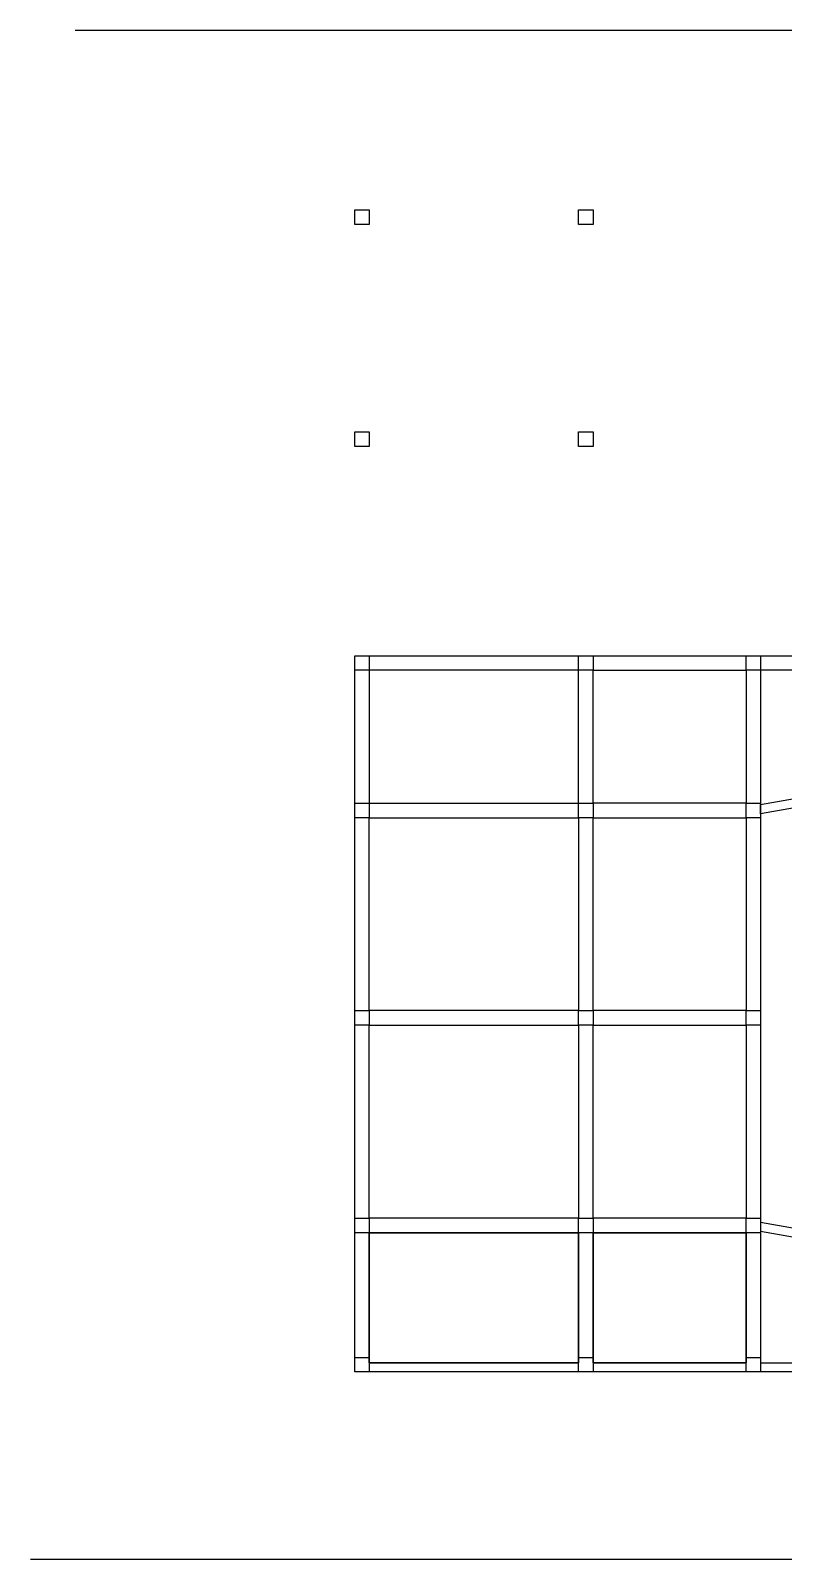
# Model space of a CAD drawing. Header units: inches. Extents: x 2751 to 16603, y -224 to 3976.
# Drawn here: x 11358 to 13427, y -224 to 3976 of the extents above; entities that cross this region are included whole.
import ezdxf

# ---------------------------------------------------------------- set-up
doc = ezdxf.new("R2010")
doc.units = ezdxf.units.IN
doc.layers.add('A4_OP', color=7, linetype='Continuous')

msp = doc.modelspace()

# ---------------------------------------------------------------- linework, layer by layer
for p, q in [((16603, 3976), (11481, 3976)), ((13364, 1824.4), (13364, 1849.7)), ((16603, -224), (11358.4, -224))]:
    msp.add_line(p, q)
at = {"layer": 'A4_OP'}
for points in [[(12249, 3483.5), (12289, 3483.5)], [(12249, 3443.5), (12249, 3483.5)], [(12289, 3483.5), (12289, 3443.5)], [(12864, 3483.5), (12904, 3483.5)], [(12864, 3443.5), (12864, 3483.5)], [(12904, 3483.5), (12904, 3443.5)], [(12289, 3443.5), (12249, 3443.5)], [(12904, 3443.5), (12864, 3443.5)], [(12249, 2873.5), (12289, 2873.5)], [(12249, 2833.5), (12249, 2873.5)], [(12289, 2873.5), (12289, 2833.5)], [(12864, 2873.5), (12904, 2873.5)], [(12864, 2833.5), (12864, 2873.5)], [(12904, 2873.5), (12904, 2833.5)], [(12289, 2833.5), (12249, 2833.5)], [(12904, 2833.5), (12864, 2833.5)], [(12249, 2258.5), (12289, 2258.5)], [(12249, 2218.5), (12249, 2258.5)], [(12249, 1833.5), (12249, 2258.5)], [(12249, 2258.5), (12884, 2258.5)], [(12289, 2258.5), (12289, 2218.5)], [(12864, 2258.5), (12904, 2258.5)], [(12864, 2218.5), (12864, 2258.5)], [(12884, 2258.5), (13344, 2258.5)], [(12904, 2258.5), (12904, 2218.5)], [(13324, 2258.5), (13364, 2258.5)], [(13324, 2218.5), (13324, 2258.5)], [(13344, 2258.5), (13479, 2258.5)], [(13364, 2258.5), (13364, 2218.5)], [(12289, 2218.5), (12249, 2218.5)], [(12864, 2218.5), (12289, 2218.5)], [(12289, 2218.5), (12289, 1853.5)], [(12864, 2218.5), (12289, 2218.5)], [(12289, 2218.5), (12289, 1853.5)], [(12864, 1853.5), (12864, 2218.5)], [(12904, 2218.5), (12864, 2218.5)], [(12864, 1853.5), (12864, 2218.5)], [(12904, 1853.5), (12904, 2218.5)], [(12904, 2218.5), (13324, 2218.5)], [(12904, 1853.5), (12904, 2218.5)], [(12904, 2218.5), (13324, 2218.5)], [(13324, 2218.5), (13324, 1853.5)], [(13364, 2218.5), (13324, 2218.5)], [(13324, 2218.5), (13324, 1853.5)], [(13499, 2218.5), (13364, 2218.5)], [(13364, 2218.5), (13364, 1849.7)], [(13364, 1849.7), (14094, 1979.2)], [(12249, 1853.5), (12289, 1853.5)], [(12249, 1813.5), (12249, 1853.5)], [(12249, 1853.5), (12289, 1853.5)], [(12249, 1813.5), (12249, 1853.5)], [(12289, 1853.5), (12864, 1853.5)], [(12289, 1853.5), (12289, 1813.5)], [(12289, 1853.5), (12289, 1813.5)], [(12289, 1853.5), (12864, 1853.5)], [(12864, 1853.5), (12904, 1853.5)], [(12864, 1813.5), (12864, 1853.5)], [(13324, 1853.5), (12904, 1853.5)], [(12904, 1853.5), (12904, 1813.5)], [(13324, 1853.5), (12904, 1853.5)], [(13324, 1853.5), (13364, 1853.5)], [(13324, 1813.5), (13324, 1853.5)], [(13649.4, 1875), (13364, 1824.4)], [(13649.4, 1875), (13364, 1824.4)], [(13364, 1853.5), (13364, 1813.5)], [(12249, 1263.6), (12249, 1833.5)], [(12289, 1813.5), (12249, 1813.5)], [(12289, 1813.5), (12249, 1813.5)], [(12289, 1283.6), (12289, 1813.5)], [(12289, 1813.5), (12864, 1813.5)], [(12289, 1283.6), (12289, 1813.5)], [(12289, 1813.5), (12864, 1813.5)], [(12864, 1813.5), (12864, 1283.6)], [(12904, 1813.5), (12864, 1813.5)], [(12864, 1813.5), (12864, 1283.6)], [(12904, 1283.6), (12904, 1813.5)], [(12904, 1813.5), (13324, 1813.5)], [(12904, 1283.6), (12904, 1813.5)], [(12904, 1813.5), (13324, 1813.5)], [(13324, 1813.5), (13324, 1283.6)], [(13364, 1813.5), (13324, 1813.5)], [(13324, 1813.5), (13324, 1283.6)], [(13364, 1824.4), (13364, 702.7)], [(13364, 1824.4), (13364, 1263.6)], [(12249, 1283.6), (12289, 1283.6)], [(12249, 1243.6), (12249, 1283.6)], [(12249, 1283.6), (12289, 1283.6)], [(12249, 1243.6), (12249, 1283.6)], [(12249, 693.5), (12249, 1263.6)], [(12864, 1283.6), (12289, 1283.6)], [(12289, 1283.6), (12289, 1243.6)], [(12289, 1283.6), (12289, 1243.6)], [(12864, 1283.6), (12289, 1283.6)], [(12864, 1283.6), (12904, 1283.6)], [(12864, 1243.6), (12864, 1283.6)], [(13324, 1283.6), (12904, 1283.6)], [(12904, 1283.6), (12904, 1243.6)], [(13324, 1283.6), (12904, 1283.6)], [(13324, 1283.6), (13364, 1283.6)], [(13324, 1243.6), (13324, 1283.6)], [(13364, 1283.6), (13364, 1243.6)], [(13364, 1263.6), (13364, 702.7)], [(12289, 1243.6), (12249, 1243.6)], [(12289, 1243.6), (12249, 1243.6)], [(12289, 713.5), (12289, 1243.6)], [(12289, 1243.6), (12864, 1243.6)], [(12289, 713.5), (12289, 1243.6)], [(12289, 1243.6), (12864, 1243.6)], [(12864, 1243.6), (12864, 713.5)], [(12904, 1243.6), (12864, 1243.6)], [(12864, 1243.6), (12864, 713.5)], [(12904, 713.5), (12904, 1243.6)], [(12904, 1243.6), (13324, 1243.6)], [(12904, 713.5), (12904, 1243.6)], [(12904, 1243.6), (13324, 1243.6)], [(13324, 1243.6), (13324, 713.5)], [(13364, 1243.6), (13324, 1243.6)], [(13324, 1243.6), (13324, 713.5)], [(12249, 713.5), (12289, 713.5)], [(12249, 673.5), (12249, 713.5)], [(12249, 713.5), (12289, 713.5)], [(12249, 673.5), (12249, 713.5)], [(12249, 291), (12249, 693.5)], [(12289, 673.5), (12249, 673.5)], [(12289, 673.5), (12249, 673.5)], [(12864, 713.5), (12289, 713.5)], [(12289, 713.5), (12289, 673.5)], [(12289, 713.5), (12289, 673.5)], [(12864, 713.5), (12289, 713.5)], [(12289, 673.5), (12289, 316)], [(12864, 673.5), (12289, 673.5)], [(12289, 316), (12289, 673.5)], [(12289, 673.5), (12864, 673.5)], [(12864, 713.5), (12904, 713.5)], [(12864, 673.5), (12864, 713.5)], [(12864, 316), (12864, 673.5)], [(12904, 673.5), (12864, 673.5)], [(12864, 673.5), (12864, 316)], [(13324, 713.5), (12904, 713.5)], [(12904, 713.5), (12904, 673.5)], [(13324, 713.5), (12904, 713.5)], [(12904, 673.5), (12904, 316)], [(13324, 673.5), (12904, 673.5)], [(12904, 316), (12904, 673.5)], [(12904, 673.5), (13324, 673.5)], [(13324, 713.5), (13364, 713.5)], [(13324, 673.5), (13324, 713.5)], [(13324, 316), (13324, 673.5)], [(13364, 673.5), (13324, 673.5)], [(13324, 673.5), (13324, 316)], [(13364, 713.5), (13364, 673.5)], [(13364, 702.7), (13649.4, 652.3)], [(13364, 702.7), (13649.4, 652.3)], [(13659.6, 625.1), (13364, 677.3)], [(13364, 677.3), (13364, 316)], [(12249, 331), (12289, 331)], [(12249, 291), (12249, 331)], [(12249, 331), (12289, 331)], [(12249, 291), (12249, 331)], [(12289, 331), (12289, 291)], [(12289, 331), (12289, 291)], [(12289, 316), (12864, 316)], [(12864, 316), (12289, 316)], [(12864, 331), (12904, 331)], [(12864, 291), (12864, 331)], [(12864, 331), (12904, 331)], [(12864, 291), (12864, 331)], [(12904, 331), (12904, 291)], [(12904, 331), (12904, 291)], [(12904, 316), (13324, 316)], [(13324, 316), (12904, 316)], [(13324, 331), (13364, 331)], [(13324, 291), (13324, 331)], [(13324, 331), (13364, 331)], [(13324, 291), (13324, 331)], [(13364, 331), (13364, 291)], [(13364, 331), (13364, 291)], [(13364, 316), (13779.9, 316)], [(12289, 291), (12249, 291)], [(12289, 291), (12249, 291)], [(12884, 291), (12249, 291)], [(12904, 291), (12864, 291)], [(12904, 291), (12864, 291)], [(13344, 291), (12884, 291)], [(13364, 291), (13324, 291)], [(13364, 291), (13324, 291)], [(13814, 291), (13344, 291)]]:
    msp.add_lwpolyline(points, dxfattribs=at)

doc.saveas('drawing.dxf')
